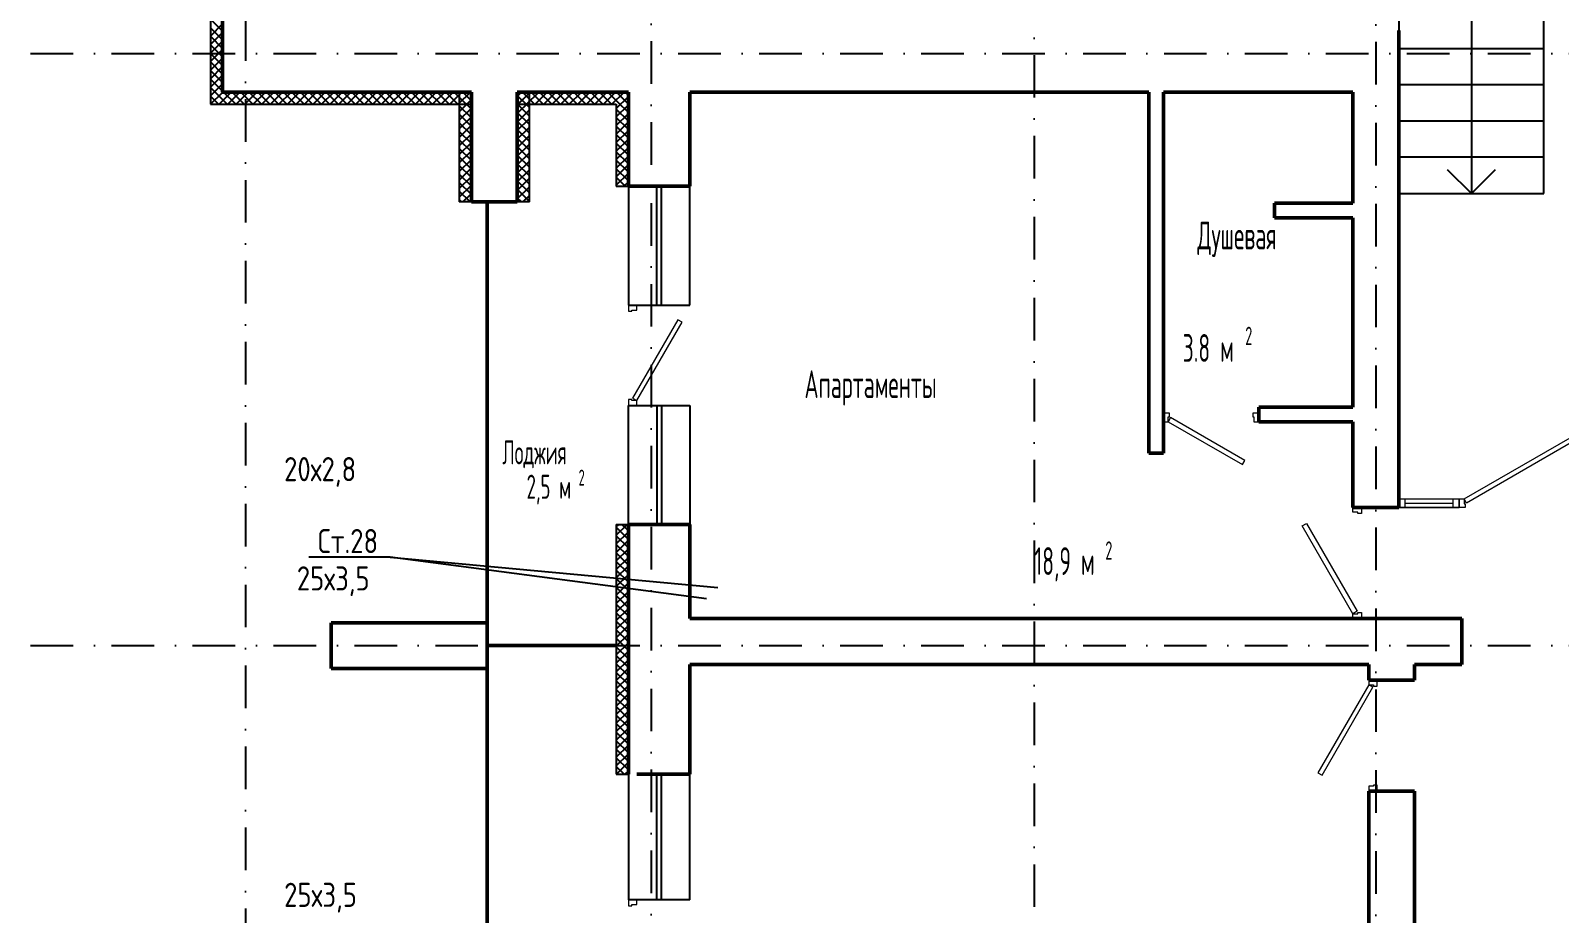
# Model space of a CAD drawing. Extents: x -1560602 to 321118, y -2308202 to -430103.
# Drawn here: x -1505306 to -1492646, y -2260437 to -2253124 of the extents above; entities that cross this region are included whole.
import ezdxf
from ezdxf.enums import TextEntityAlignment as Align

# ---------------------------------------------------------------- set-up
doc = ezdxf.new("R2010")
doc.units = 0
doc.header["$MEASUREMENT"] = 0
doc.linetypes.add('Dot & Dashed', pattern=[670.277762, 352.777767, -176.388884, 0, -141.111112])
doc.linetypes.add('Штрихпунктирная', pattern=[0.670278, 0.352778, -0.176389, 0, -0.141111])
doc.layers.get('0').update_dxf_attribs({"color": 255, "linetype": 'CONTINUOUS'})
doc.layers.add('Двери', color=4, linetype='CONTINUOUS', lineweight=15)
doc.layers.add('стены', color=5, linetype='CONTINUOUS', lineweight=50)
for name, color, linetype in [('Оси', 253, 'Dot & Dashed'), ('отделка', 240, 'CONTINUOUS'), ('Текст', 7, 'CONTINUOUS'), ('Утеплитель', 6, 'CONTINUOUS')]:
    doc.layers.add(name, color=color, linetype=linetype)
doc.styles.get("Standard").update_dxf_attribs({"font": 'spds.shx', "width": 0.7, "height": 250})

msp = doc.modelspace()

# ---------------------------------------------------------------- linework, layer by layer
at = {"color": 0, "linetype": 'Continuous'}
for p, q in [((-1493975.7, -2252973.9), (-1493975.7, -2254473.9)), ((-1493375.7, -2252973.9), (-1493375.7, -2254473.9)), ((-1492775.7, -2254473.9), (-1492775.7, -2252973.9)), ((-1492775.7, -2253273.9), (-1493975.7, -2253273.9)), ((-1492775.7, -2253573.9), (-1493975.7, -2253573.9)), ((-1492775.7, -2253873.9), (-1493975.7, -2253873.9)), ((-1492775.7, -2254173.9), (-1493975.7, -2254173.9)), ((-1493575.7, -2254273.9), (-1493375.7, -2254473.9)), ((-1493375.7, -2254473.9), (-1493175.7, -2254273.9)), ((-1493975.7, -2254473.9), (-1492775.7, -2254473.9))]:
    msp.add_line(p, q, dxfattribs=at)
at = {"color": 0}
for p, q in [((-1502326.9, -2257486.1), (-1503001.5, -2257486.1)), ((-1499709.9, -2257829.8, 0), (-1502326.9, -2257486.1)), ((-1502326.9, -2257486.1), (-1499615.6, -2257738.1, 0))]:
    msp.add_line(p, q, dxfattribs=at)
at = {"layer": 'Двери', "color": 0, "linetype": 'Continuous'}
for p, q in [((-1500355.7, -2255398.9), (-1500355.7, -2255448.9)), ((-1500355.7, -2255448.9), (-1500325.7, -2255448.9)), ((-1500325.7, -2255448.9), (-1500325.7, -2255438.9)), ((-1500325.7, -2255438.9), (-1500285.7, -2255438.9)), ((-1500285.7, -2255438.9), (-1500285.7, -2255398.9)), ((-1499945.4, -2255519.4), (-1500320.4, -2256168.9)), ((-1500285.7, -2256188.9), (-1499910.7, -2255539.4)), ((-1499910.7, -2255539.4), (-1499945.4, -2255519.4)), ((-1500325.7, -2256178.9), (-1500355.7, -2256178.9)), ((-1500355.7, -2256178.9), (-1500355.7, -2256228.9)), ((-1500325.7, -2256188.9), (-1500325.7, -2256178.9)), ((-1500285.7, -2256188.9), (-1500325.7, -2256188.9)), ((-1500320.4, -2256168.9), (-1500285.7, -2256188.9)), ((-1500285.7, -2256228.9), (-1500285.7, -2256188.9)), ((-1495875.7, -2256293.8), (-1495925.7, -2256293.8)), ((-1495925.7, -2256363.8), (-1495885.7, -2256363.8)), ((-1495885.7, -2256363.8), (-1495885.7, -2256323.8)), ((-1495885.7, -2256323.8), (-1495875.7, -2256323.8)), ((-1495865.7, -2256329.2), (-1495885.7, -2256363.8)), ((-1495885.7, -2256363.8), (-1495270.9, -2256718.8)), ((-1495875.7, -2256323.8), (-1495875.7, -2256293.8)), ((-1495250.9, -2256684.2), (-1495865.7, -2256329.2)), ((-1495135.7, -2256293.8), (-1495185.7, -2256293.8)), ((-1495185.7, -2256293.8), (-1495185.7, -2256323.8)), ((-1495185.7, -2256323.8), (-1495175.7, -2256323.8)), ((-1495175.7, -2256323.8), (-1495175.7, -2256363.8)), ((-1495175.7, -2256363.8), (-1495135.7, -2256363.8)), ((-1493435.7, -2257003.9), (-1492556.7, -2256496.4)), ((-1492536.7, -2256531), (-1493415.7, -2257038.5)), ((-1495270.9, -2256718.8), (-1495250.9, -2256684.2)), ((-1493975.7, -2257073.9), (-1493975.7, -2257003.9)), ((-1493975.7, -2257003.9), (-1493475.7, -2257003.9)), ((-1493975.7, -2257003.9), (-1493925.7, -2257003.9)), ((-1493975.7, -2257073.9), (-1493975.7, -2257003.9)), ((-1493925.7, -2257003.9), (-1493925.7, -2257073.9)), ((-1493925.7, -2257003.9), (-1493525.7, -2257003.9)), ((-1493525.7, -2257073.9), (-1493525.7, -2257003.9)), ((-1493525.7, -2257003.9), (-1493475.7, -2257003.9)), ((-1493475.7, -2257073.9), (-1493475.7, -2257003.9)), ((-1493475.7, -2257003.9), (-1493435.7, -2257003.9)), ((-1493475.7, -2257073.9), (-1493475.7, -2257003.9)), ((-1493475.7, -2257003.9), (-1493475.7, -2257073.9)), ((-1493435.7, -2257003.9), (-1493435.7, -2257043.9)), ((-1493415.7, -2257038.5), (-1493435.7, -2257003.9)), ((-1494355.7, -2257113.9), (-1494355.7, -2257073.9)), ((-1494315.7, -2257113.9), (-1494355.7, -2257113.9)), ((-1494315.7, -2257123.9), (-1494315.7, -2257113.9)), ((-1494285.7, -2257123.9), (-1494315.7, -2257123.9)), ((-1494285.7, -2257073.9), (-1494285.7, -2257123.9)), ((-1493975.7, -2257073.9), (-1493475.7, -2257073.9)), ((-1493925.7, -2257073.9), (-1493975.7, -2257073.9)), ((-1493925.7, -2257038.9), (-1493525.7, -2257038.9)), ((-1493525.7, -2257073.9), (-1493925.7, -2257073.9)), ((-1493475.7, -2257073.9), (-1493525.7, -2257073.9)), ((-1493425.7, -2257073.9), (-1493475.7, -2257073.9)), ((-1493435.7, -2257043.9), (-1493425.7, -2257043.9)), ((-1493425.7, -2257043.9), (-1493425.7, -2257073.9)), ((-1494775.7, -2257226.4), (-1494741.1, -2257206.4)), ((-1494355.7, -2257953.9), (-1494775.7, -2257226.4)), ((-1494741.1, -2257206.4), (-1494321.1, -2257933.9)), ((-1494321.1, -2257933.9), (-1494355.7, -2257953.9)), ((-1494355.7, -2257993.9), (-1494355.7, -2257953.9)), ((-1494355.7, -2257953.9), (-1494315.7, -2257953.9)), ((-1494315.7, -2257953.9), (-1494315.7, -2257943.9)), ((-1494315.7, -2257943.9), (-1494285.7, -2257943.9)), ((-1494285.7, -2257943.9), (-1494285.7, -2257993.9)), ((-1494225.7, -2258543.9), (-1494645.7, -2259271.4)), ((-1494225.7, -2258503.9), (-1494225.7, -2258543.9)), ((-1494225.7, -2258543.9), (-1494185.7, -2258543.9)), ((-1494191.1, -2258563.9), (-1494225.7, -2258543.9)), ((-1494185.7, -2258543.9), (-1494185.7, -2258553.9)), ((-1494155.7, -2258553.9), (-1494155.7, -2258503.9)), ((-1494611.1, -2259291.4), (-1494191.1, -2258563.9)), ((-1494185.7, -2258553.9), (-1494155.7, -2258553.9)), ((-1494645.7, -2259271.4), (-1494611.1, -2259291.4)), ((-1494185.7, -2259383.9), (-1494225.7, -2259383.9)), ((-1494225.7, -2259383.9), (-1494225.7, -2259423.9)), ((-1494155.7, -2259373.9), (-1494185.7, -2259373.9)), ((-1494185.7, -2259373.9), (-1494185.7, -2259383.9)), ((-1494155.7, -2259423.9), (-1494155.7, -2259373.9)), ((-1500355.7, -2260323.9), (-1500355.7, -2260373.9)), ((-1500355.7, -2260373.9), (-1500325.7, -2260373.9)), ((-1500325.7, -2260373.9), (-1500325.7, -2260363.9)), ((-1500325.7, -2260363.9), (-1500285.7, -2260363.9)), ((-1500285.7, -2260363.9), (-1500285.7, -2260323.9))]:
    msp.add_line(p, q, dxfattribs=at)
at = {"layer": 'Оси', "color": 0, "linetype": 'Штрихпунктирная', "lineweight": -3, "ltscale": 1000}
for p, q in [((-1500165.7, -2238463.9), (-1500165.7, -2295548.9)), ((-1503525.7, -2240283.9), (-1503525.7, -2295575.6)), ((-1496995.7, -2240589.6), (-1496995.7, -2295548.9)), ((-1494165.7, -2246513.9), (-1494165.7, -2295548.9)), ((-1505305.6, -2253313.9), (-1478850.7, -2253313.9)), ((-1505305.6, -2258218.9), (-1478850.7, -2258218.9))]:
    msp.add_line(p, q, dxfattribs=at)
at = {"layer": 'отделка', "color": 0, "ltscale": 100}
for p, q in [((-1500355.7, -2254413.9), (-1500355.7, -2255398.9)), ((-1500120.7, -2255398.9), (-1500120.7, -2254413.9)), ((-1500080.7, -2255398.9), (-1500080.7, -2254413.9)), ((-1499845.7, -2255398.9), (-1499845.7, -2254413.9)), ((-1500355.7, -2255398.9), (-1499845.7, -2255398.9)), ((-1500355.7, -2257213.9), (-1500355.7, -2256228.9)), ((-1500355.7, -2256228.9), (-1499845.7, -2256228.9)), ((-1500120.7, -2256228.9), (-1500120.7, -2257213.9)), ((-1500080.7, -2256228.9), (-1500080.7, -2257213.9)), ((-1499845.7, -2256228.9), (-1499845.7, -2257213.9)), ((-1500355.7, -2259283.9), (-1500355.7, -2260323.8)), ((-1500120.7, -2260323.8), (-1500120.7, -2259283.9)), ((-1500080.7, -2260323.8), (-1500080.7, -2259283.9)), ((-1499845.7, -2260323.8), (-1499845.7, -2259283.9)), ((-1499845.7, -2260323.8), (-1500355.7, -2260323.8))]:
    msp.add_line(p, q, dxfattribs=at)
at = {"layer": 'стены', "color": 0, "linetype": 'Continuous'}
for p, q in [((-1503715.7, -2241093.9), (-1503715.7, -2253633.9)), ((-1493975.7, -2257073.9), (-1493975.7, -2253123.9)), ((-1503715.7, -2253633.9), (-1501655.7, -2253633.9)), ((-1501655.7, -2253633.9), (-1501655.7, -2254543.9)), ((-1501275.7, -2253633.9), (-1501275.7, -2254543.9)), ((-1501275.7, -2253633.9), (-1500355.7, -2253633.9)), ((-1500355.7, -2253633.9), (-1500355.7, -2254413.9)), ((-1499845.7, -2254413.9), (-1499845.7, -2253633.9)), ((-1500355.7, -2254413.9), (-1500285.7, -2254413.9)), ((-1500355.7, -2254413.9), (-1500285.7, -2254413.9)), ((-1500285.7, -2254413.9), (-1499845.7, -2254413.9)), ((-1501655.7, -2254543.9), (-1501275.7, -2254543.9)), ((-1493975.7, -2257073.9), (-1494355.7, -2257073.9)), ((-1500355.7, -2257213.9), (-1500355.7, -2259283.9)), ((-1500355.7, -2257213.9), (-1500285.7, -2257213.9)), ((-1500355.7, -2257213.9), (-1500285.7, -2257213.9)), ((-1500285.7, -2257213.9), (-1499845.7, -2257213.9)), ((-1499845.7, -2257993.9), (-1499845.7, -2257213.9)), ((-1501525.7, -2258028.9), (-1502815.7, -2258028.9)), ((-1502815.7, -2258028.9), (-1502815.7, -2258408.9)), ((-1499195.7, -2257993.9), (-1499845.7, -2257993.9)), ((-1493455.7, -2257993.9), (-1499195.7, -2257993.9)), ((-1493455.7, -2257993.9), (-1493455.7, -2258373.9)), ((-1502815.7, -2258408.9), (-1501525.7, -2258408.9)), ((-1499845.7, -2259283.9), (-1499845.7, -2258373.9)), ((-1499845.7, -2258373.9), (-1499195.7, -2258373.9)), ((-1499195.7, -2258373.9), (-1494225.7, -2258373.9)), ((-1494225.7, -2258373.9), (-1494225.7, -2258503.9)), ((-1493845.7, -2258503.9), (-1493845.7, -2258373.9)), ((-1493845.7, -2258373.9), (-1493455.7, -2258373.9)), ((-1493845.7, -2258503.9), (-1494225.7, -2258503.9)), ((-1500285.7, -2259283.9), (-1499845.7, -2259283.9)), ((-1493845.7, -2259423.9), (-1494225.7, -2259423.9)), ((-1494225.7, -2259423.9), (-1494225.7, -2264313.9)), ((-1493845.7, -2264313.9), (-1493845.7, -2259423.9))]:
    msp.add_line(p, q, dxfattribs=at)
at = {"layer": 'стены', "color": 0, "ltscale": 100}
for p, q in [((-1499845.7, -2253633.9), (-1496045.7, -2253633.9)), ((-1496045.7, -2253633.9), (-1496045.7, -2256623.8)), ((-1495925.7, -2256623.8), (-1495925.7, -2253633.9)), ((-1495925.7, -2253633.9), (-1494355.7, -2253633.9)), ((-1494355.7, -2253633.9), (-1494355.7, -2254553.8)), ((-1501525.7, -2254543.9), (-1501525.7, -2264213.9)), ((-1494355.7, -2254553.8), (-1495005.7, -2254553.9)), ((-1495005.7, -2254553.9), (-1495005.7, -2254673.8)), ((-1495005.7, -2254673.8), (-1494355.7, -2254673.8)), ((-1494355.7, -2254673.8), (-1494355.7, -2256243.8)), ((-1494355.7, -2256243.8), (-1495135.7, -2256243.8)), ((-1495135.7, -2256243.8), (-1495135.7, -2256363.8)), ((-1495135.7, -2256363.8), (-1494355.7, -2256363.8)), ((-1494355.7, -2256363.8), (-1494355.7, -2257073.9)), ((-1496045.7, -2256623.8), (-1495925.7, -2256623.8)), ((-1500455.7, -2258218.9), (-1501525.7, -2258218.9))]:
    msp.add_line(p, q, dxfattribs=at)
at = {"layer": 'Утеплитель', "color": 0, "linetype": 'Continuous'}
for p, q in [((-1503815.7, -2240993.9), (-1503815.7, -2253733.9)), ((-1503715.7, -2253130.1), (-1503815.7, -2253030.1)), ((-1503815.7, -2253169.1), (-1503715.7, -2253069.1)), ((-1503715.7, -2253200.8), (-1503815.7, -2253100.8)), ((-1503815.7, -2253239.8), (-1503715.7, -2253139.8)), ((-1503715.7, -2253271.6), (-1503815.7, -2253171.6)), ((-1503815.7, -2253310.6), (-1503715.7, -2253210.6)), ((-1503715.7, -2253342.3), (-1503815.7, -2253242.3)), ((-1503815.7, -2253381.3), (-1503715.7, -2253281.3)), ((-1503715.7, -2253413), (-1503815.7, -2253313)), ((-1503815.7, -2253452), (-1503715.7, -2253352)), ((-1503715.7, -2253483.7), (-1503815.7, -2253383.7)), ((-1503815.7, -2253522.7), (-1503715.7, -2253422.7)), ((-1503715.7, -2253554.4), (-1503815.7, -2253454.4)), ((-1503815.7, -2253593.4), (-1503715.7, -2253493.4)), ((-1503715.7, -2253625.1), (-1503815.7, -2253525.1)), ((-1503815.7, -2253664.1), (-1503715.7, -2253564.1)), ((-1503746.7, -2253664.9), (-1503815.7, -2253595.8)), ((-1503782.1, -2253700.2), (-1503815.7, -2253666.5)), ((-1503814.8, -2253733.9), (-1503714.8, -2253633.9)), ((-1503748.4, -2253733.9), (-1503782.1, -2253700.2)), ((-1503677.7, -2253733.9), (-1503746.7, -2253664.9)), ((-1503744.1, -2253733.9), (-1503644.1, -2253633.9)), ((-1503606.9, -2253733.9), (-1503706.9, -2253633.9)), ((-1503673.4, -2253733.9), (-1503573.4, -2253633.9)), ((-1503536.2, -2253733.9), (-1503636.2, -2253633.9)), ((-1503602.7, -2253733.9), (-1503502.7, -2253633.9)), ((-1503465.5, -2253733.9), (-1503565.5, -2253633.9)), ((-1503532, -2253733.9), (-1503432, -2253633.9)), ((-1503394.8, -2253733.9), (-1503494.8, -2253633.9)), ((-1503461.3, -2253733.9), (-1503361.3, -2253633.9)), ((-1503324.1, -2253733.9), (-1503424.1, -2253633.9)), ((-1503390.6, -2253733.9), (-1503290.6, -2253633.9)), ((-1503253.4, -2253733.9), (-1503353.4, -2253633.9)), ((-1503319.9, -2253733.9), (-1503219.9, -2253633.9)), ((-1503182.7, -2253733.9), (-1503282.7, -2253633.9)), ((-1503249.1, -2253733.9), (-1503149.1, -2253633.9)), ((-1503112, -2253733.9), (-1503212, -2253633.9)), ((-1503178.4, -2253733.9), (-1503078.4, -2253633.9)), ((-1503041.3, -2253733.9), (-1503141.3, -2253633.9)), ((-1503107.7, -2253733.9), (-1503007.7, -2253633.9)), ((-1502970.5, -2253733.9), (-1503070.5, -2253633.9)), ((-1503037, -2253733.9), (-1502937, -2253633.9)), ((-1502899.8, -2253733.9), (-1502999.8, -2253633.9)), ((-1502966.3, -2253733.9), (-1502866.3, -2253633.9)), ((-1502829.1, -2253733.9), (-1502929.1, -2253633.9)), ((-1502895.6, -2253733.9), (-1502795.6, -2253633.9)), ((-1502758.4, -2253733.9), (-1502858.4, -2253633.9)), ((-1502824.9, -2253733.9), (-1502724.9, -2253633.9)), ((-1502687.7, -2253733.9), (-1502787.7, -2253633.9)), ((-1502754.2, -2253733.9), (-1502654.2, -2253633.9)), ((-1502617, -2253733.9), (-1502717, -2253633.9)), ((-1502683.5, -2253733.9), (-1502583.5, -2253633.9)), ((-1502546.3, -2253733.9), (-1502646.3, -2253633.9)), ((-1502612.7, -2253733.9), (-1502512.7, -2253633.9)), ((-1502475.6, -2253733.9), (-1502575.6, -2253633.9)), ((-1502542, -2253733.9), (-1502442, -2253633.9)), ((-1502404.9, -2253733.9), (-1502504.9, -2253633.9)), ((-1502471.3, -2253733.9), (-1502371.3, -2253633.9)), ((-1502334.2, -2253733.9), (-1502434.2, -2253633.9)), ((-1502400.6, -2253733.9), (-1502300.6, -2253633.9)), ((-1502263.4, -2253733.9), (-1502363.4, -2253633.9)), ((-1502329.9, -2253733.9), (-1502229.9, -2253633.9)), ((-1502192.7, -2253733.9), (-1502292.7, -2253633.9)), ((-1502259.2, -2253733.9), (-1502159.2, -2253633.9)), ((-1502122, -2253733.9), (-1502222, -2253633.9)), ((-1502188.5, -2253733.9), (-1502088.5, -2253633.9)), ((-1502051.3, -2253733.9), (-1502151.3, -2253633.9)), ((-1502117.8, -2253733.9), (-1502017.8, -2253633.9)), ((-1501980.6, -2253733.9), (-1502080.6, -2253633.9)), ((-1502047.1, -2253733.9), (-1501947.1, -2253633.9)), ((-1501909.9, -2253733.9), (-1502009.9, -2253633.9)), ((-1501976.3, -2253733.9), (-1501876.3, -2253633.9)), ((-1501839.2, -2253733.9), (-1501939.2, -2253633.9)), ((-1501905.6, -2253733.9), (-1501805.6, -2253633.9)), ((-1501768.5, -2253733.9), (-1501868.5, -2253633.9)), ((-1501834.9, -2253733.9), (-1501734.9, -2253633.9)), ((-1501697.8, -2253733.9), (-1501797.8, -2253633.9)), ((-1501764.2, -2253733.9), (-1501664.2, -2253633.9)), ((-1501755.7, -2253633.9), (-1501755.7, -2254543.9)), ((-1501755.7, -2253654.7), (-1501734.9, -2253633.9)), ((-1501755.7, -2253725.4), (-1501664.2, -2253633.9)), ((-1501655.7, -2253775.9), (-1501755.7, -2253675.9)), ((-1501755.7, -2253796.1), (-1501655.7, -2253696.1)), ((-1501655.7, -2253705.2), (-1501727, -2253633.9)), ((-1501655.7, -2253705.2), (-1501727, -2253633.9)), ((-1501693.5, -2253733.9), (-1501655.7, -2253696.1)), ((-1501655.7, -2253634.5), (-1501656.3, -2253633.9)), ((-1501655.7, -2253634.5), (-1501656.3, -2253633.9)), ((-1501275.7, -2253669.7), (-1501240, -2253633.9)), ((-1501275.7, -2253669.7), (-1501240, -2253633.9)), ((-1501275.7, -2253740.4), (-1501175.7, -2253640.4)), ((-1501202.8, -2253733.9), (-1501275.7, -2253660.9)), ((-1501175.7, -2253760.9), (-1501275.7, -2253660.9)), ((-1501275.7, -2253811.1), (-1501175.7, -2253711.1)), ((-1501273.5, -2253733.9), (-1501275.7, -2253731.7)), ((-1501175.7, -2253831.7), (-1501275.7, -2253731.7)), ((-1501269.2, -2253733.9), (-1501169.2, -2253633.9)), ((-1501132.1, -2253733.9), (-1501232.1, -2253633.9)), ((-1501175.7, -2253690.2), (-1501232.1, -2253633.9)), ((-1501198.5, -2253733.9), (-1501098.5, -2253633.9)), ((-1501175.7, -2254543.9), (-1501175.7, -2253633.9)), ((-1501061.4, -2253733.9), (-1501161.4, -2253633.9)), ((-1501127.8, -2253733.9), (-1501027.8, -2253633.9)), ((-1500990.6, -2253733.9), (-1501090.6, -2253633.9)), ((-1501057.1, -2253733.9), (-1500957.1, -2253633.9)), ((-1500919.9, -2253733.9), (-1501019.9, -2253633.9)), ((-1500986.4, -2253733.9), (-1500886.4, -2253633.9)), ((-1500849.2, -2253733.9), (-1500949.2, -2253633.9)), ((-1500915.7, -2253733.9), (-1500815.7, -2253633.9)), ((-1500778.5, -2253733.9), (-1500878.5, -2253633.9)), ((-1500845, -2253733.9), (-1500745, -2253633.9)), ((-1500707.8, -2253733.9), (-1500807.8, -2253633.9)), ((-1500774.3, -2253733.9), (-1500674.3, -2253633.9)), ((-1500637.1, -2253733.9), (-1500737.1, -2253633.9)), ((-1500703.6, -2253733.9), (-1500603.6, -2253633.9)), ((-1500566.4, -2253733.9), (-1500666.4, -2253633.9)), ((-1500632.8, -2253733.9), (-1500532.8, -2253633.9)), ((-1500495.7, -2253733.9), (-1500595.7, -2253633.9)), ((-1500562.1, -2253733.9), (-1500462.1, -2253633.9)), ((-1500440.4, -2253718.5), (-1500525, -2253633.9)), ((-1500491.4, -2253733.9), (-1500391.4, -2253633.9)), ((-1500455.7, -2253768.9), (-1500355.7, -2253668.9)), ((-1500405, -2253683.2), (-1500454.3, -2253633.9)), ((-1500355.7, -2253803.1), (-1500440.4, -2253718.5)), ((-1500355.7, -2253732.4), (-1500405, -2253683.2)), ((-1500369.6, -2253647.8), (-1500383.5, -2253633.9)), ((-1500355.7, -2253661.7), (-1500369.6, -2253647.8)), ((-1503815.7, -2253733.9), (-1501655.7, -2253733.9)), ((-1501655.7, -2253846.6), (-1501755.7, -2253746.6)), ((-1501755.7, -2253866.8), (-1501655.7, -2253766.8)), ((-1501655.7, -2253917.3), (-1501755.7, -2253817.3)), ((-1501755.7, -2253937.6), (-1501655.7, -2253837.6)), ((-1501275.7, -2253733.9), (-1500455.7, -2253733.9)), ((-1501275.7, -2253881.8), (-1501175.7, -2253781.8)), ((-1501175.7, -2253902.4), (-1501275.7, -2253802.4)), ((-1501275.7, -2253952.5), (-1501175.7, -2253852.5)), ((-1500455.7, -2253733.9), (-1500455.7, -2254413.9)), ((-1500455.7, -2253839.6), (-1500355.7, -2253739.6)), ((-1500355.7, -2253873.8), (-1500455.7, -2253773.8)), ((-1500455.7, -2253910.4), (-1500355.7, -2253810.4)), ((-1500355.7, -2253944.5), (-1500455.7, -2253844.5)), ((-1501655.7, -2253988), (-1501755.7, -2253888)), ((-1501755.7, -2254008.3), (-1501655.7, -2253908.3)), ((-1501655.7, -2254058.8), (-1501755.7, -2253958.8)), ((-1501755.7, -2254079), (-1501655.7, -2253979)), ((-1501175.7, -2253973.1), (-1501275.7, -2253873.1)), ((-1501275.7, -2254023.2), (-1501175.7, -2253923.2)), ((-1501175.7, -2254043.8), (-1501275.7, -2253943.8)), ((-1500455.7, -2253981.1), (-1500355.7, -2253881.1)), ((-1500355.7, -2254015.3), (-1500455.7, -2253915.3)), ((-1500455.7, -2254051.8), (-1500355.7, -2253951.8)), ((-1500355.7, -2254086), (-1500455.7, -2253986)), ((-1501655.7, -2254129.5), (-1501755.7, -2254029.5)), ((-1501755.7, -2254149.7), (-1501655.7, -2254049.7)), ((-1501655.7, -2254200.2), (-1501755.7, -2254100.2)), ((-1501275.7, -2254094), (-1501175.7, -2253994)), ((-1501175.7, -2254114.5), (-1501275.7, -2254014.5)), ((-1501275.7, -2254164.7), (-1501175.7, -2254064.7)), ((-1501175.7, -2254185.2), (-1501275.7, -2254085.2)), ((-1500455.7, -2254122.5), (-1500355.7, -2254022.5)), ((-1500355.7, -2254156.7), (-1500455.7, -2254056.7)), ((-1500455.7, -2254193.2), (-1500355.7, -2254093.2)), ((-1501755.7, -2254220.4), (-1501655.7, -2254120.4)), ((-1501655.7, -2254270.9), (-1501755.7, -2254170.9)), ((-1501755.7, -2254291.1), (-1501655.7, -2254191.1)), ((-1501275.7, -2254235.4), (-1501175.7, -2254135.4)), ((-1501175.7, -2254255.9), (-1501275.7, -2254155.9)), ((-1501275.7, -2254306.1), (-1501175.7, -2254206.1)), ((-1501175.7, -2254326.6), (-1501275.7, -2254226.6)), ((-1500355.7, -2254227.4), (-1500455.7, -2254127.4)), ((-1500455.7, -2254263.9), (-1500355.7, -2254163.9)), ((-1500355.7, -2254298.1), (-1500455.7, -2254198.1)), ((-1500455.7, -2254334.6), (-1500355.7, -2254234.6)), ((-1501655.7, -2254341.6), (-1501755.7, -2254241.6)), ((-1501755.7, -2254361.8), (-1501655.7, -2254261.8)), ((-1501655.7, -2254412.3), (-1501755.7, -2254312.3)), ((-1501755.7, -2254432.5), (-1501655.7, -2254332.5)), ((-1501275.7, -2254376.8), (-1501175.7, -2254276.8)), ((-1501175.7, -2254397.3), (-1501275.7, -2254297.3)), ((-1501275.7, -2254447.5), (-1501175.7, -2254347.5)), ((-1500355.7, -2254368.8), (-1500455.7, -2254268.8)), ((-1500455.7, -2254405.3), (-1500355.7, -2254305.3)), ((-1500381.4, -2254413.9), (-1500455.7, -2254339.5)), ((-1501655.7, -2254483), (-1501755.7, -2254383)), ((-1501755.7, -2254503.2), (-1501655.7, -2254403.2)), ((-1501665.6, -2254543.9), (-1501755.7, -2254453.7)), ((-1501725.7, -2254543.9), (-1501655.7, -2254474)), ((-1501175.7, -2254468), (-1501275.7, -2254368)), ((-1501275.7, -2254518.2), (-1501175.7, -2254418.2)), ((-1501175.7, -2254538.8), (-1501275.7, -2254438.8)), ((-1501230.7, -2254543.9), (-1501175.7, -2254488.9)), ((-1500452.1, -2254413.9), (-1500455.7, -2254410.2)), ((-1500455.7, -2254413.9), (-1500355.7, -2254413.9)), ((-1500393.6, -2254413.9), (-1500355.7, -2254376)), ((-1501736.3, -2254543.9), (-1501755.7, -2254524.4)), ((-1501241.3, -2254543.9), (-1501275.7, -2254509.5)), ((-1500455.7, -2257213.9), (-1500355.7, -2257213.9)), ((-1500455.7, -2257213.9), (-1500455.7, -2259283.9)), ((-1500455.7, -2257233.8), (-1500435.9, -2257213.9)), ((-1500455.7, -2257304.5), (-1500365.2, -2257213.9)), ((-1500355.7, -2257338.7), (-1500455.7, -2257238.7)), ((-1500455.7, -2257375.2), (-1500355.7, -2257275.2)), ((-1500355.7, -2257267.9), (-1500409.8, -2257213.9)), ((-1500355.7, -2257409.4), (-1500455.7, -2257309.4)), ((-1500455.7, -2257445.9), (-1500355.7, -2257345.9)), ((-1500355.7, -2257480.1), (-1500455.7, -2257380.1)), ((-1500455.7, -2257516.6), (-1500355.7, -2257416.6)), ((-1500355.7, -2257550.8), (-1500455.7, -2257450.8)), ((-1500455.7, -2257587.3), (-1500355.7, -2257487.3)), ((-1500355.7, -2257621.5), (-1500455.7, -2257521.5)), ((-1500455.7, -2257658), (-1500355.7, -2257558)), ((-1500355.7, -2257692.2), (-1500455.7, -2257592.2)), ((-1500455.7, -2257728.7), (-1500355.7, -2257628.7)), ((-1500355.7, -2257762.9), (-1500455.7, -2257662.9)), ((-1500455.7, -2257799.4), (-1500355.7, -2257699.4)), ((-1500355.7, -2257833.6), (-1500455.7, -2257733.6)), ((-1500455.7, -2257870.2), (-1500355.7, -2257770.2)), ((-1500355.7, -2257904.3), (-1500455.7, -2257804.3)), ((-1500455.7, -2257940.9), (-1500355.7, -2257840.9)), ((-1500355.7, -2257975.1), (-1500455.7, -2257875.1)), ((-1500455.7, -2258011.6), (-1500355.7, -2257911.6)), ((-1500355.7, -2258045.8), (-1500455.7, -2257945.8)), ((-1500455.7, -2258082.3), (-1500355.7, -2257982.3)), ((-1500355.7, -2258116.5), (-1500455.7, -2258016.5)), ((-1500455.7, -2258153), (-1500355.7, -2258053)), ((-1500355.7, -2258187.2), (-1500455.7, -2258087.2)), ((-1500455.7, -2258223.7), (-1500355.7, -2258123.7)), ((-1500355.7, -2258257.9), (-1500455.7, -2258157.9)), ((-1500455.7, -2258294.4), (-1500355.7, -2258194.4)), ((-1500355.7, -2258328.6), (-1500455.7, -2258228.6)), ((-1500455.7, -2258365.1), (-1500355.7, -2258265.1)), ((-1500355.7, -2258399.3), (-1500455.7, -2258299.3)), ((-1500455.7, -2258435.8), (-1500355.7, -2258335.8)), ((-1500355.7, -2258470), (-1500455.7, -2258370)), ((-1500455.7, -2258506.5), (-1500355.7, -2258406.5)), ((-1500355.7, -2258540.7), (-1500455.7, -2258440.7)), ((-1500455.7, -2258577.3), (-1500355.7, -2258477.3)), ((-1500355.7, -2258611.4), (-1500455.7, -2258511.4)), ((-1500455.7, -2258648), (-1500355.7, -2258548)), ((-1500355.7, -2258682.2), (-1500455.7, -2258582.2)), ((-1500455.7, -2258718.7), (-1500355.7, -2258618.7)), ((-1500355.7, -2258752.9), (-1500455.7, -2258652.9)), ((-1500455.7, -2258789.4), (-1500355.7, -2258689.4)), ((-1500355.7, -2258823.6), (-1500455.7, -2258723.6)), ((-1500455.7, -2258860.1), (-1500355.7, -2258760.1)), ((-1500355.7, -2258894.3), (-1500455.7, -2258794.3)), ((-1500455.7, -2258930.8), (-1500355.7, -2258830.8)), ((-1500355.7, -2258965), (-1500455.7, -2258865)), ((-1500455.7, -2259001.5), (-1500355.7, -2258901.5)), ((-1500355.7, -2259035.7), (-1500455.7, -2258935.7)), ((-1500455.7, -2259072.2), (-1500355.7, -2258972.2)), ((-1500355.7, -2259106.4), (-1500455.7, -2259006.4)), ((-1500455.7, -2259142.9), (-1500355.7, -2259042.9)), ((-1500355.7, -2259177.1), (-1500455.7, -2259077.1)), ((-1500455.7, -2259213.7), (-1500355.7, -2259113.7)), ((-1500355.7, -2259247.8), (-1500455.7, -2259147.8)), ((-1500390.4, -2259283.9), (-1500455.7, -2259218.6)), ((-1500455.7, -2259283.9), (-1500355.7, -2259283.9)), ((-1500455.3, -2259283.9), (-1500355.7, -2259184.4)), ((-1500384.6, -2259283.9), (-1500355.7, -2259255.1))]:
    msp.add_line(p, q, dxfattribs=at)
at = {"layer": 'Утеплитель', "color": 0, "ltscale": 100}
for p, q in [((-1501655.7, -2254543.9), (-1501755.7, -2254543.9)), ((-1501175.7, -2254543.9), (-1501275.7, -2254543.9))]:
    msp.add_line(p, q, dxfattribs=at)

# ---------------------------------------------------------------- texts
at = {"color": 0}
for s, p in [('20х2,8', (-1503206.4, -2256856.9)), ('25х3,5', (-1503101.1, -2257761.9)), ('25х3,5', (-1503206.4, -2260382.8))]:
    msp.add_text(s, height=200, dxfattribs=at).set_placement(p)
msp.add_text('Ст.28', height=200, dxfattribs=at).set_placement((-1502677.2, -2257352.4), align=Align.MIDDLE_CENTER)
at = {"layer": 'Текст', "color": 0, "linetype": 'Continuous', "width": 0.7}
for s, height, p in [('Душевая', 230, (-1495643.9, -2254936.2)), ('2', 151.8, (-1495247.8, -2255728.8)), ('3.8 м', 230, (-1495765.7, -2255868.1)), ('Апартаменты', 230, (-1498897.3, -2256167.8)), ('Лоджия', 200, (-1501399.5, -2256717.3)), ('2', 132, (-1500767.7, -2256892.4)), ('2,5 м', 200, (-1501198.4, -2257002.4)), ('18,9 м', 230, (-1496993.9, -2257633.4)), ('2', 151.8, (-1496406.5, -2257506.9))]:
    msp.add_text(s, height=height, dxfattribs=at).set_placement(p)

doc.saveas('drawing.dxf')
